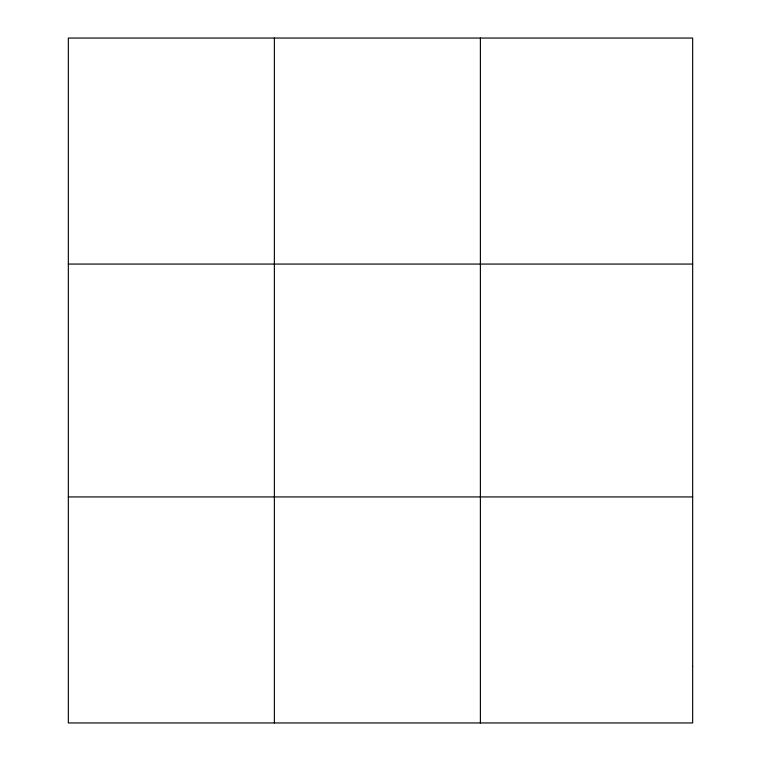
<?xml version="1.0" encoding="UTF-8"?>
<svg xmlns="http://www.w3.org/2000/svg" width="761" height="761" viewBox="0 0 761 761"><rect width="100%" height="100%" fill="white"/><g stroke="black" fill="none" stroke-linecap="round" stroke-linejoin="round"><path stroke-width="1.14" d="M274.369 38.05L274.369 722.95M480.391 38.05L480.391 722.95M68.338 264.067L692.662 264.067M68.338 496.933L692.662 496.933M692.662 666.446L692.662 722.95L68.338 722.95L68.338 38.05L692.662 38.05L692.662 666.446"/></g></svg>
